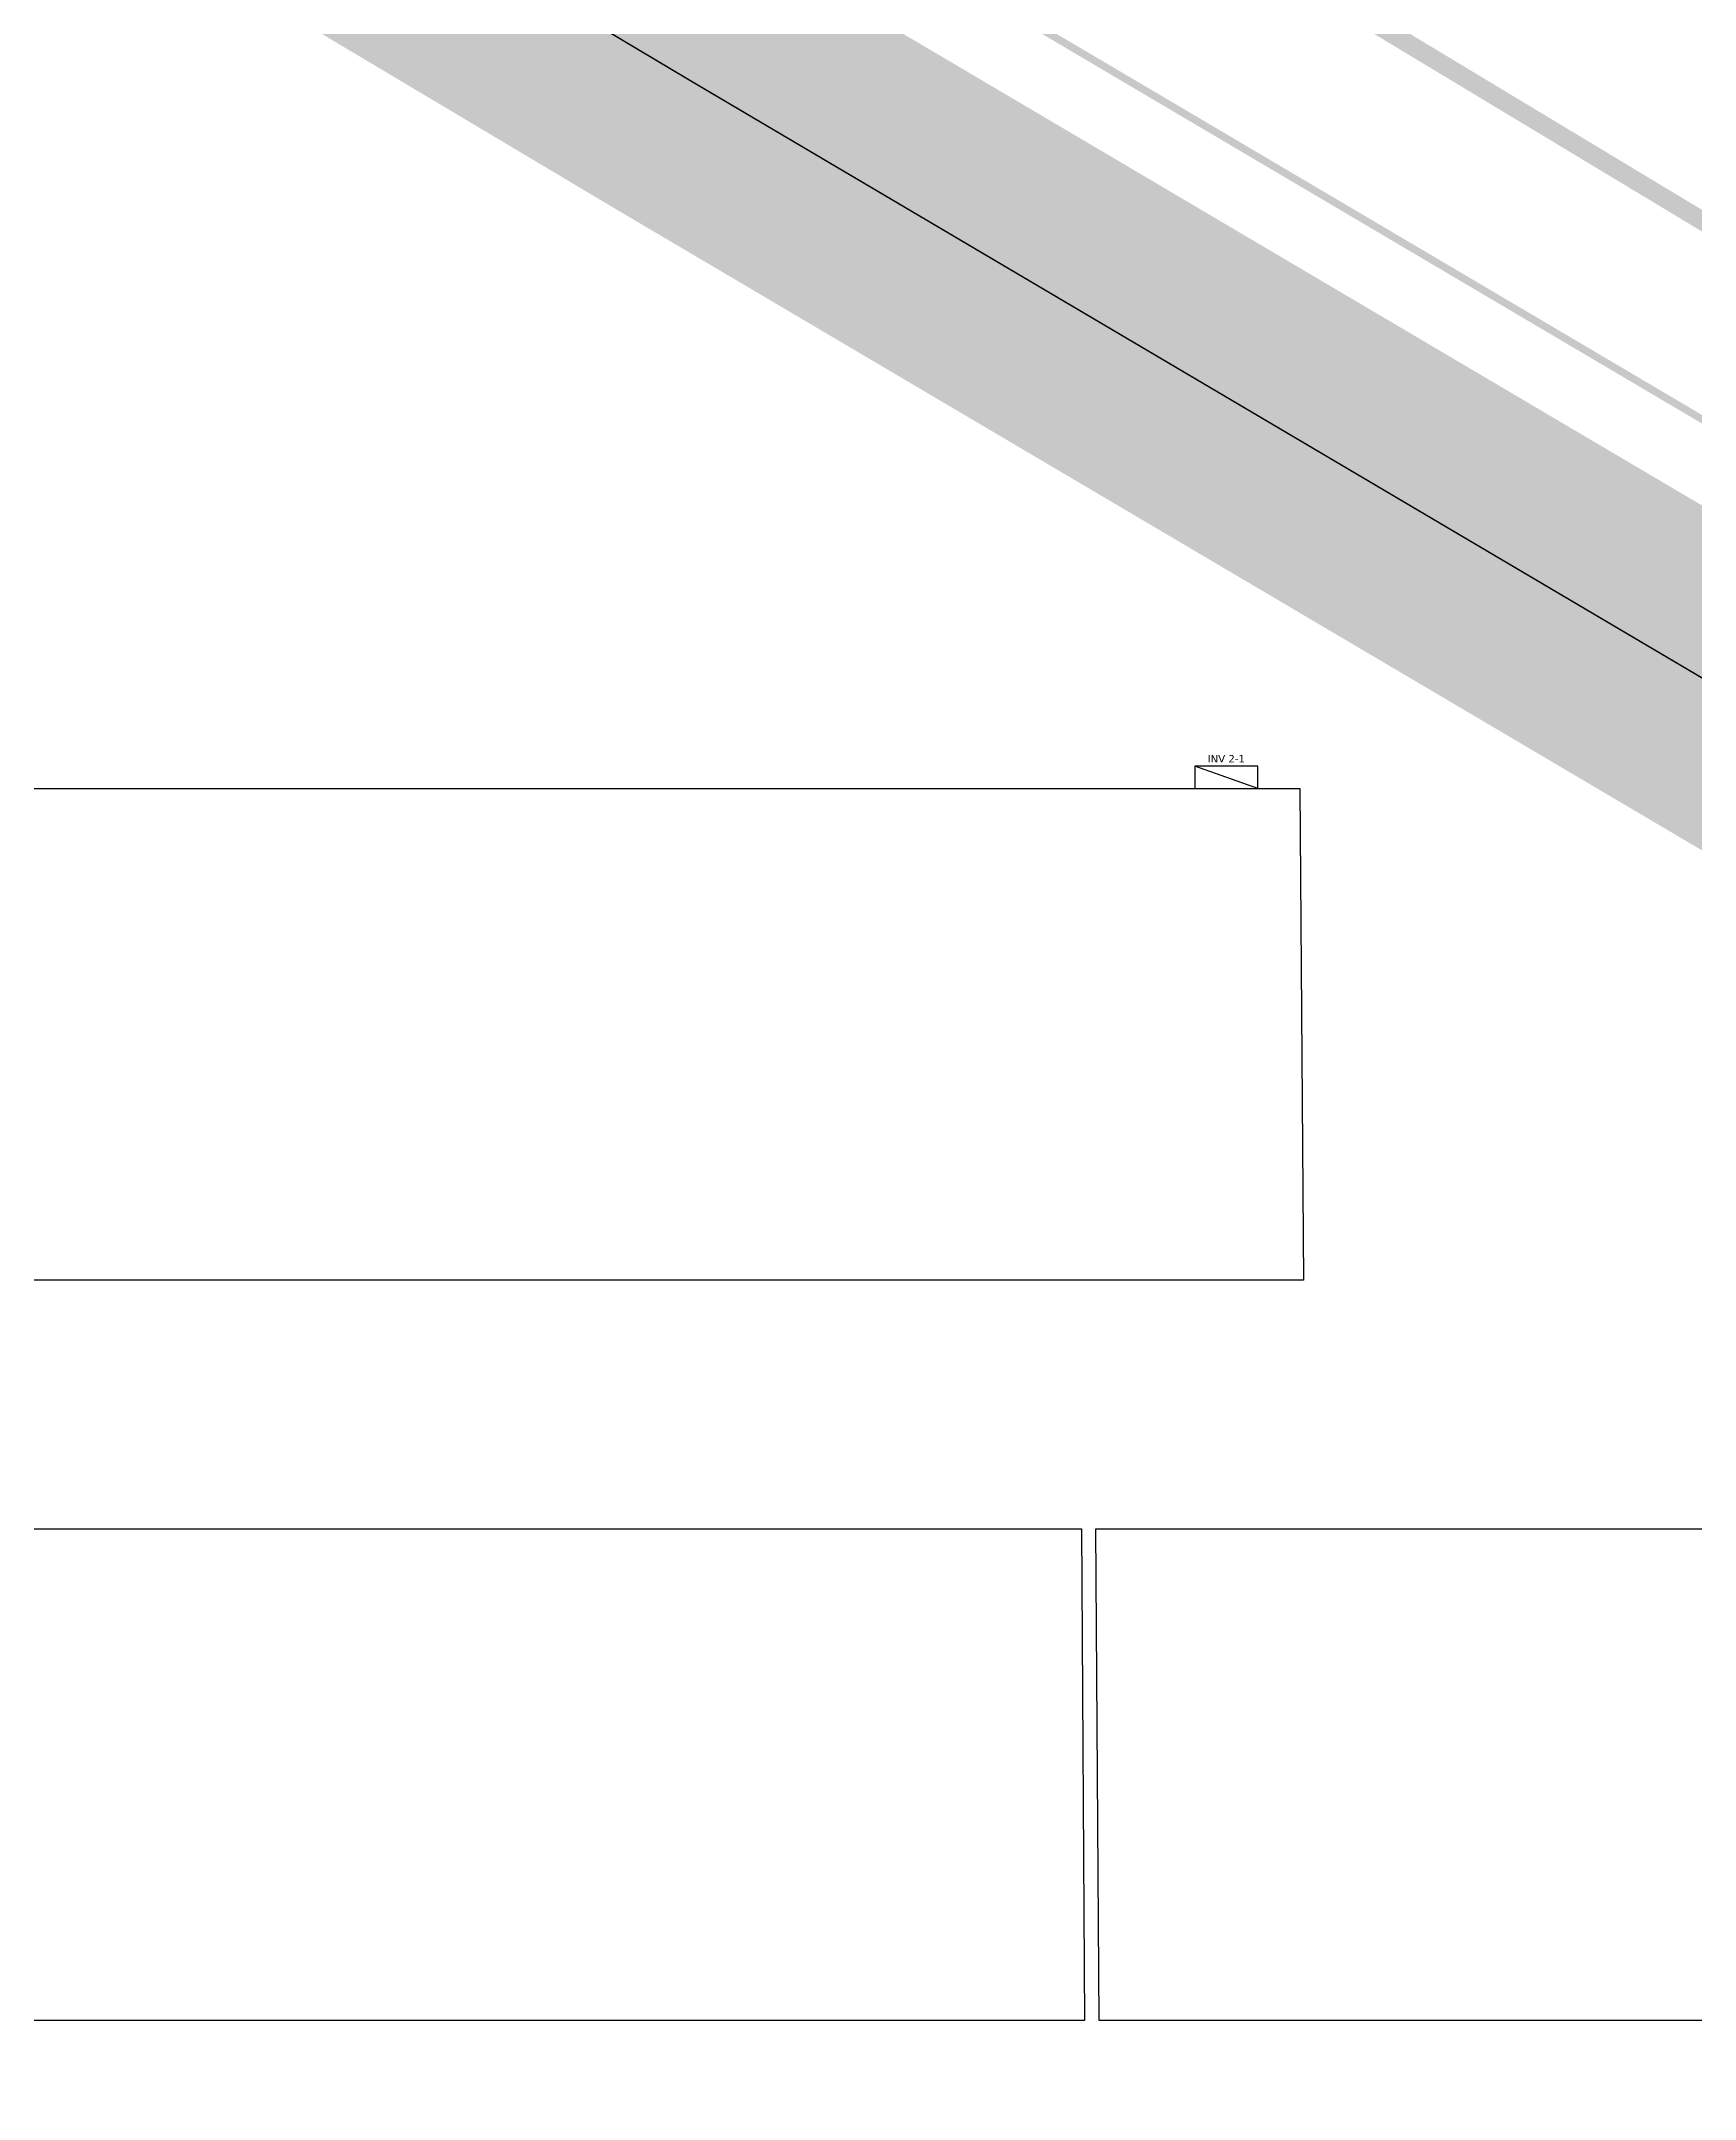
# Model space of a CAD drawing. Header units: metres. Extents: x 1351658 to 1352063, y 7182158 to 7182531.
# Drawn here: x 1351825.91 to 1351848.18, y 7182421.51 to 7182449.22 of the extents above; entities that cross this region are included whole.
import ezdxf

# ---------------------------------------------------------------- set-up
doc = ezdxf.new("R2010")
doc.units = ezdxf.units.M
doc.linetypes.add('AXES', pattern=[50.8, 31.75, -6.35, 6.35, -6.35])
doc.linetypes.add('CACHE2', pattern=[4.7625, 3.175, -1.5875])
for name, color, linetype, lineweight in [("- 2BR - Zone d'étude", 1, 'CACHE2', 30), ('UBS-100-Axe voirie', 7, 'Continuous', 0), ('UBS-100-Circulation intérieure SDIS', 252, 'Continuous', 0), ('UBS-100-Clôture', 30, 'LIMITE1', 0)]:
    doc.layers.add(name, color=color, linetype=linetype, lineweight=lineweight)
for name, color, linetype in [('PVcase Device Numbering', 7, 'Continuous'), ('PVcase Inverters', 7, 'Continuous'), ('PVcase PV Modules (full frames)', 142, 'Continuous'), ('PVcase PV Modules (optimised)', 142, 'Continuous')]:
    doc.layers.add(name, color=color, linetype=linetype)
doc.styles.add('UBS-Style de texte', font='verdana.ttf')
doc.linetypes.add('LIMITE1', pattern='A,6.35,-2.54,[133,ltypeshp.shx,S=2.54,R=0,X=-2.54,Y=0],-2.54,25.4', length=36.83)

# ---------------------------------------------------------------- blocks, each defined once
blk = doc.blocks.new('3P18@15DEG F FX ID1 PVBlock')
at = {"layer": 'PVcase PV Modules (optimised)', "color": 0, "linetype": 'ByBlock', "transparency": 33554687}
blk.add_polyline3d([(0, 0, 1.774), (20.718, 0, 1.774), (20.718, -6.62, 0), (0, -6.62, 0)], close=True, dxfattribs=at)
blk = doc.blocks.new('PVcase Inverter (1st tier)')
at = {"layer": 'PVcase Inverters', "color": 0, "transparency": 33554687}
blk.add_lwpolyline([(0, 0), (850, 0), (850, 300), (0, 300)], close=True, dxfattribs=at)
blk.add_lwpolyline([(850, 0), (0, 300)], dxfattribs=at)

msp = doc.modelspace()

# ---------------------------------------------------------------- linework, layer by layer
at = {"layer": "- 2BR - Zone d'étude", "transparency": 33554687, "const_width": 0.25}
msp.add_lwpolyline([(1352052.757, 7182366.064), (1352000.1, 7182383.88), (1351917.04, 7182412.02), (1351881.7, 7182426.67), (1351837.3, 7182453.42), (1351757.69, 7182501.48), (1351717.46, 7182530.78), (1351708.56, 7182500.58), (1351693.55, 7182449.63), (1351673.25, 7182380.92), (1351658.64, 7182331.6), (1351669.77, 7182322.77), (1351709.19, 7182338.17), (1351742.06, 7182324.1), (1351868.51, 7182269.59), (1351927.8, 7182243.39), (1351961.19, 7182230.81), (1351994.69, 7182218.54), (1352013.29, 7182211.89), (1352013.84, 7182213.53), (1352051.897, 7182364.024), (1352052.757, 7182366.064)], close=True, dxfattribs=at)
at = {"layer": 'UBS-100-Axe voirie', "color": 18, "linetype": 'AXES', "ltscale": 0.2, "true_color": 0x000000, "transparency": 33554687, "const_width": 0.02}
msp.add_lwpolyline([(1351878.853, 7182422.606), (1351834.68, 7182448.674), (1351810.815, 7182462.891, 0.130348), (1351805.392, 7182464.439), (1351775.974, 7182464.992, -0.099915), (1351770.951, 7182466.104), (1351764.178, 7182469.106, -0.031392), (1351762.731, 7182469.859), (1351758.609, 7182472.354, 0.137286), (1351752.378, 7182474.089), (1351731.605, 7182474.06), (1351712.842, 7182474.083, 0.332933), (1351701.316, 7182465.473), (1351689.152, 7182424.174, 0.290749), (1351692.993, 7182410.773), (1351708.671, 7182396.861, -0.015226), (1351709.247, 7182396.318), (1351749.531, 7182355.928, -0.03331)], format="xyb", dxfattribs=at)
at = {"layer": 'UBS-100-Circulation intérieure SDIS', "transparency": 33554687, "const_width": 4}
msp.add_lwpolyline([(1351878.853, 7182422.606), (1351834.68, 7182448.674), (1351810.815, 7182462.891, 0.130348), (1351805.392, 7182464.439), (1351775.974, 7182464.992, -0.099915), (1351770.951, 7182466.104), (1351764.178, 7182469.106, -0.031392), (1351762.731, 7182469.859), (1351758.609, 7182472.354, 0.137286), (1351752.378, 7182474.089), (1351731.605, 7182474.06), (1351712.842, 7182474.083, 0.332933), (1351701.316, 7182465.473), (1351689.152, 7182424.174, 0.290749), (1351692.993, 7182410.773), (1351708.671, 7182396.861, -0.015226), (1351709.247, 7182396.318), (1351749.531, 7182355.928, -0.03331)], format="xyb", dxfattribs=at)
at = {"layer": 'UBS-100-Clôture', "ltscale": 0.1, "transparency": 33554687, "const_width": 0.1}
msp.add_lwpolyline([(1351880.79, 7182424.947), (1351836.21, 7182451.254), (1351809.161, 7182467.368), (1351774.012, 7182468.029), (1351764.818, 7182472.104), (1351722.965, 7182497.344), (1351714.438, 7182496.492), (1351705.912, 7182491.605), (1351693.542, 7182449.572), (1351682.878, 7182415.738), (1351706.908, 7182394.415), (1351747.878, 7182353.337), (1351758.348, 7182339.856), (1351777.317, 7182334.281), (1351787.906, 7182337.098), (1351805.732, 7182331.672), (1351814.679, 7182297.715), (1351837.62, 7182287.429), (1351849.654, 7182307.532), (1351910.606, 7182286.204)], dxfattribs=at)

# ---------------------------------------------------------------- block references
at = {"layer": 'PVcase Inverters', "linetype": 'ByBlock', "transparency": 33554687, "xscale": 0.001, "yscale": 0.001, "zscale": 0.001}
msp.add_blockref('PVcase Inverter (1st tier)', (1351841.447, 7182439.159, -0.158), dxfattribs=at)
at = {"layer": 'PVcase PV Modules (full frames)', "color": 144, "linetype": 'ByBlock', "true_color": 0x007ca5, "transparency": 33554687, "extrusion": (-0.027844, 0, 0.999612), "rotation": 90}
msp.add_blockref('3P18@15DEG F FX ID1 PVBlock', (-7182439.159, 1351299.25, -37597.957), dxfattribs=at)
at = {"layer": 'PVcase PV Modules (full frames)', "color": 144, "linetype": 'ByBlock', "true_color": 0x007ca5, "transparency": 33554687, "extrusion": (-0.022927, 0, 0.999737), "rotation": 90}
msp.add_blockref('3P18@15DEG F FX ID1 PVBlock', (-7182429.19, 1351464.894, -30950.417), dxfattribs=at)
at = {"layer": 'PVcase PV Modules (full frames)', "color": 144, "linetype": 'ByBlock', "true_color": 0x007ca5, "transparency": 33554687, "extrusion": (-0.027384, 0, 0.999625), "rotation": 90}
msp.add_blockref('3P18@15DEG F FX ID1 PVBlock', (-7182429.19, 1351334.367, -36976.374), dxfattribs=at)

# ---------------------------------------------------------------- texts
at = {"layer": 'PVcase Device Numbering', "transparency": 33554687, "insert": (1351841.872, 7182439.559, -0.158), "char_height": 0.1, "attachment_point": 5, "style": 'UBS-Style de texte'}
msp.add_mtext('INV 2-1', dxfattribs=at)

doc.saveas('drawing.dxf')
